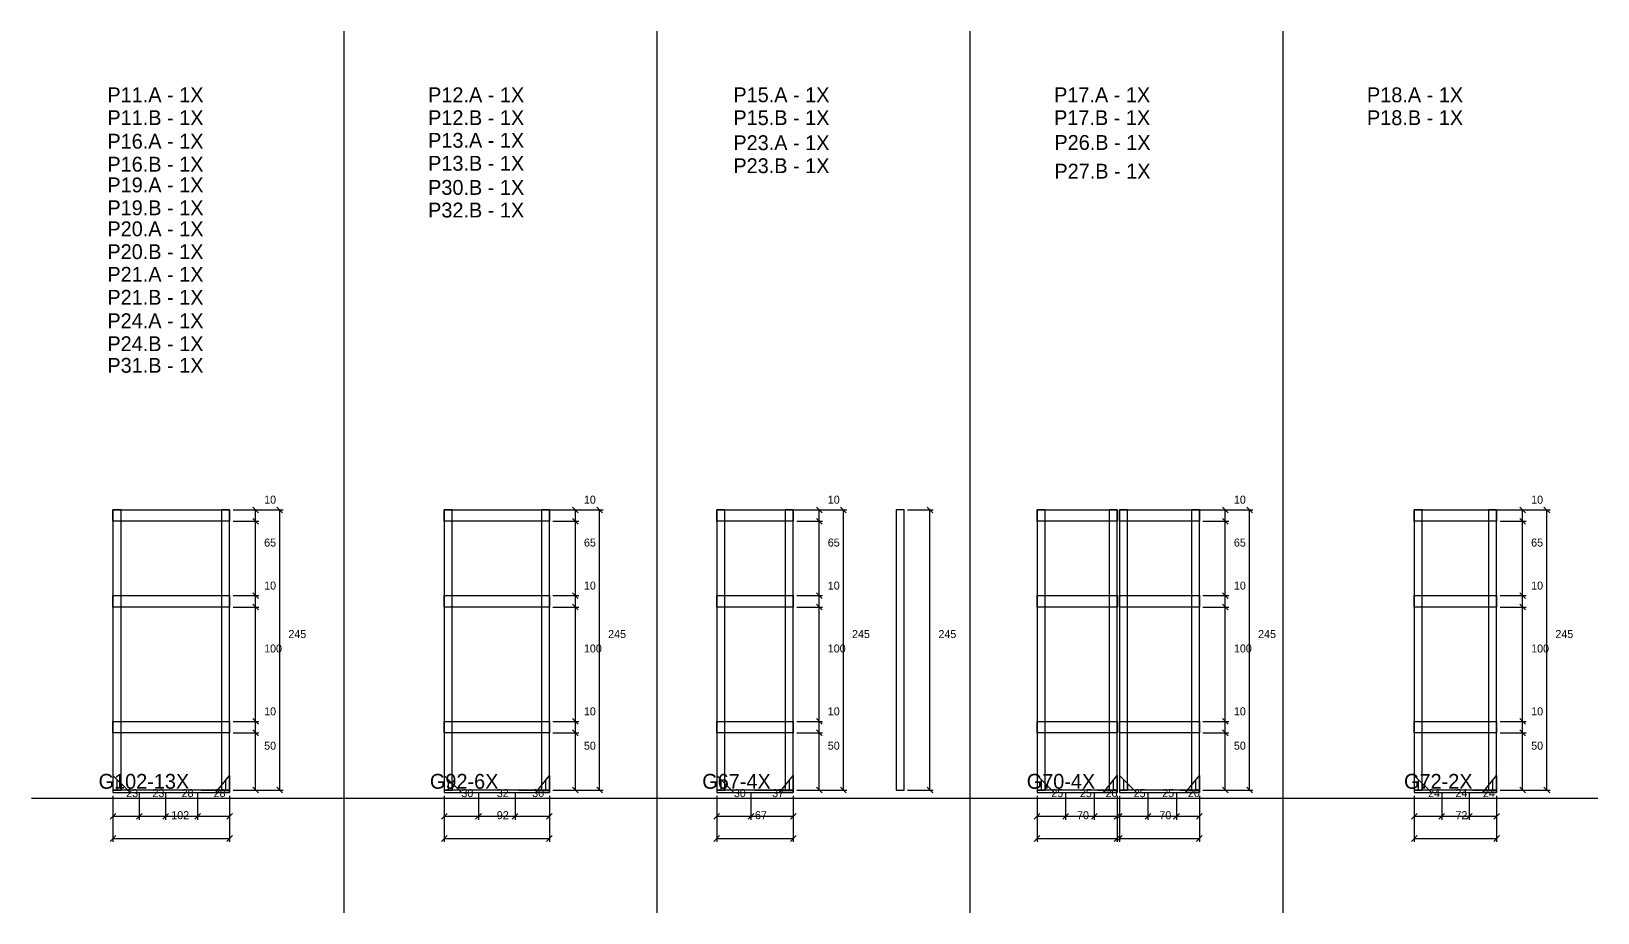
# Model space of a CAD drawing. Header units: metres. Extents: x 14488 to 20654, y -3015 to -1095.
# Drawn here: x 19284 to 20654, y -1866 to -1095 of the extents above; entities that cross this region are included whole.
import ezdxf

# ---------------------------------------------------------------- set-up
doc = ezdxf.new("R2010")
doc.units = ezdxf.units.M

msp = doc.modelspace()

# ---------------------------------------------------------------- linework, layer by layer
at = {"layer": 'COTA', "color": 4}
for p, q in [((19460.4, -1513.8), (19504.3, -1513.8)), ((19460.4, -1513.8), (19483.1, -1513.8)), ((19480.1, -1523.8), (19480.1, -1513.8)), ((19501.3, -1758.8), (19501.3, -1513.8)), ((19679.9, -1513.8), (19784, -1513.8)), ((19740.1, -1513.8), (19762.8, -1513.8)), ((19759.8, -1523.8), (19759.8, -1513.8)), ((19781, -1758.8), (19781, -1513.8)), ((19890.1, -1513.8), (19997.3, -1513.8)), ((19953.4, -1513.8), (19976.1, -1513.8)), ((19973.1, -1523.8), (19973.1, -1513.8)), ((19994.3, -1758.8), (19994.3, -1513.8)), ((20050.4, -1513.8), (20072.9, -1513.8)), ((20069.9, -1758.8), (20069.9, -1513.8)), ((20265.4, -1513.8), (20352.5, -1513.8)), ((20308.6, -1513.8), (20331.3, -1513.8)), ((20328.3, -1523.8), (20328.3, -1513.8)), ((20349.5, -1758.8), (20349.5, -1513.8)), ((20525.4, -1513.8), (20612.5, -1513.8)), ((20568.6, -1513.8), (20591.3, -1513.8)), ((20588.3, -1523.8), (20588.3, -1513.8)), ((20609.5, -1758.8), (20609.5, -1513.8)), ((19460.4, -1523.8), (19483.1, -1523.8)), ((19460.4, -1523.8), (19483.1, -1523.8)), ((19480.1, -1588.8), (19480.1, -1523.8)), ((19740.1, -1523.8), (19762.8, -1523.8)), ((19740.1, -1523.8), (19762.8, -1523.8)), ((19759.8, -1588.8), (19759.8, -1523.8)), ((19953.4, -1523.8), (19976.1, -1523.8)), ((19953.4, -1523.8), (19976.1, -1523.8)), ((19973.1, -1588.8), (19973.1, -1523.8)), ((20308.6, -1523.8), (20331.3, -1523.8)), ((20308.6, -1523.8), (20331.3, -1523.8)), ((20328.3, -1588.8), (20328.3, -1523.8)), ((20568.6, -1523.8), (20591.3, -1523.8)), ((20568.6, -1523.8), (20591.3, -1523.8)), ((20588.3, -1588.8), (20588.3, -1523.8)), ((19460.4, -1588.8), (19483.1, -1588.8)), ((19460.4, -1588.8), (19483.1, -1588.8)), ((19480.1, -1598.8), (19480.1, -1588.8)), ((19740.1, -1588.8), (19762.8, -1588.8)), ((19740.1, -1588.8), (19762.8, -1588.8)), ((19759.8, -1598.8), (19759.8, -1588.8)), ((19953.4, -1588.8), (19976.1, -1588.8)), ((19953.4, -1588.8), (19976.1, -1588.8)), ((19973.1, -1598.8), (19973.1, -1588.8)), ((20308.6, -1588.8), (20331.3, -1588.8)), ((20308.6, -1588.8), (20331.3, -1588.8)), ((20328.3, -1598.8), (20328.3, -1588.8)), ((20568.6, -1588.8), (20591.3, -1588.8)), ((20568.6, -1588.8), (20591.3, -1588.8)), ((20588.3, -1598.8), (20588.3, -1588.8)), ((19460.4, -1598.8), (19483.1, -1598.8)), ((19460.4, -1598.8), (19483.1, -1598.8)), ((19480.1, -1698.8), (19480.1, -1598.8)), ((19740.1, -1598.8), (19762.8, -1598.8)), ((19740.1, -1598.8), (19762.8, -1598.8)), ((19759.8, -1698.8), (19759.8, -1598.8)), ((19953.4, -1598.8), (19976.1, -1598.8)), ((19953.4, -1598.8), (19976.1, -1598.8)), ((19973.1, -1698.8), (19973.1, -1598.8)), ((20308.6, -1598.8), (20331.3, -1598.8)), ((20308.6, -1598.8), (20331.3, -1598.8)), ((20328.3, -1698.8), (20328.3, -1598.8)), ((20568.6, -1598.8), (20591.3, -1598.8)), ((20568.6, -1598.8), (20591.3, -1598.8)), ((20588.3, -1698.8), (20588.3, -1598.8)), ((19460.4, -1698.8), (19483.1, -1698.8)), ((19460.4, -1698.8), (19483.1, -1698.8)), ((19460.4, -1708.8), (19483.1, -1708.8)), ((19460.4, -1708.8), (19483.1, -1708.8)), ((19480.1, -1708.8), (19480.1, -1698.8)), ((19480.1, -1758.8), (19480.1, -1708.8)), ((19740.1, -1698.8), (19762.8, -1698.8)), ((19740.1, -1698.8), (19762.8, -1698.8)), ((19740.1, -1708.8), (19762.8, -1708.8)), ((19740.1, -1708.8), (19762.8, -1708.8)), ((19759.8, -1708.8), (19759.8, -1698.8)), ((19759.8, -1758.8), (19759.8, -1708.8)), ((19953.4, -1698.8), (19976.1, -1698.8)), ((19953.4, -1698.8), (19976.1, -1698.8)), ((19953.4, -1708.8), (19976.1, -1708.8)), ((19953.4, -1708.8), (19976.1, -1708.8)), ((19973.1, -1708.8), (19973.1, -1698.8)), ((19973.1, -1758.8), (19973.1, -1708.8)), ((20308.6, -1698.8), (20331.3, -1698.8)), ((20308.6, -1698.8), (20331.3, -1698.8)), ((20308.6, -1708.8), (20331.3, -1708.8)), ((20308.6, -1708.8), (20331.3, -1708.8)), ((20328.3, -1708.8), (20328.3, -1698.8)), ((20328.3, -1758.8), (20328.3, -1708.8)), ((20568.6, -1698.8), (20591.3, -1698.8)), ((20568.6, -1698.8), (20591.3, -1698.8)), ((20568.6, -1708.8), (20591.3, -1708.8)), ((20568.6, -1708.8), (20591.3, -1708.8)), ((20588.3, -1708.8), (20588.3, -1698.8)), ((20588.3, -1758.8), (20588.3, -1708.8)), ((19355.4, -1764), (19355.4, -1784.8)), ((19355.4, -1764), (19355.4, -1804.2)), ((19378.4, -1761.8), (19378.4, -1784.8)), ((19378.4, -1761.8), (19378.4, -1784.8)), ((19401.4, -1761.8), (19401.4, -1784.8)), ((19401.4, -1761.8), (19401.4, -1784.8)), ((19429.4, -1761.8), (19429.4, -1784.8)), ((19429.4, -1761.8), (19429.4, -1784.8)), ((19457.4, -1764), (19457.4, -1804.2)), ((19457.4, -1764), (19457.4, -1784.8)), ((19460.4, -1758.8), (19504.3, -1758.8)), ((19460.4, -1758.8), (19483.1, -1758.8)), ((19645.1, -1764), (19645.1, -1804.2)), ((19645.1, -1764), (19645.1, -1784.8)), ((19675.1, -1761.8), (19675.1, -1784.8)), ((19675.1, -1761.8), (19675.1, -1784.8)), ((19707.1, -1761.8), (19707.1, -1784.8)), ((19707.1, -1761.8), (19707.1, -1784.8)), ((19737.1, -1764), (19737.1, -1804.2)), ((19737.1, -1764), (19737.1, -1784.8)), ((19740.1, -1758.8), (19784, -1758.8)), ((19740.1, -1758.8), (19762.8, -1758.8)), ((19883.4, -1764), (19883.4, -1804.2)), ((19883.4, -1764), (19883.4, -1784.8)), ((19913.4, -1761.8), (19913.4, -1784.8)), ((19913.4, -1761.8), (19913.4, -1784.8)), ((19950.4, -1764), (19950.4, -1784.8)), ((19950.4, -1764), (19950.4, -1804.2)), ((19953.4, -1758.8), (19976.1, -1758.8)), ((19953.4, -1758.8), (19997.3, -1758.8)), ((20050.4, -1758.8), (20072.9, -1758.8)), ((20163.6, -1764), (20163.6, -1784.8)), ((20163.6, -1764), (20163.6, -1804.2)), ((20188.6, -1761.8), (20188.6, -1784.8)), ((20188.6, -1761.8), (20188.6, -1784.8)), ((20213.6, -1761.8), (20213.6, -1784.8)), ((20213.6, -1761.8), (20213.6, -1784.8)), ((20233.6, -1764), (20233.6, -1804.2)), ((20233.6, -1764), (20233.6, -1784.8)), ((20235.6, -1764), (20235.6, -1784.8)), ((20235.6, -1764), (20235.6, -1804.2)), ((20260.6, -1761.8), (20260.6, -1784.8)), ((20260.6, -1761.8), (20260.6, -1784.8)), ((20285.6, -1761.8), (20285.6, -1784.8)), ((20285.6, -1761.8), (20285.6, -1784.8)), ((20305.6, -1764), (20305.6, -1784.8)), ((20305.6, -1764), (20305.6, -1804.2)), ((20308.6, -1758.8), (20352.5, -1758.8)), ((20308.6, -1758.8), (20331.3, -1758.8)), ((20493.6, -1764), (20493.6, -1784.8)), ((20493.6, -1764), (20493.6, -1804.2)), ((20517.6, -1761.8), (20517.6, -1784.8)), ((20517.6, -1761.8), (20517.6, -1784.8)), ((20541.6, -1761.8), (20541.6, -1784.8)), ((20541.6, -1761.8), (20541.6, -1784.8)), ((20565.6, -1764), (20565.6, -1804.2)), ((20565.6, -1764), (20565.6, -1784.8)), ((20568.6, -1758.8), (20612.5, -1758.8)), ((20568.6, -1758.8), (20591.3, -1758.8)), ((19355.4, -1781.8), (19378.4, -1781.8)), ((19378.4, -1781.8), (19401.4, -1781.8)), ((19401.4, -1781.8), (19429.4, -1781.8)), ((19429.4, -1781.8), (19457.4, -1781.8)), ((19645.1, -1781.8), (19675.1, -1781.8)), ((19675.1, -1781.8), (19707.1, -1781.8)), ((19707.1, -1781.8), (19737.1, -1781.8)), ((19883.4, -1781.8), (19913.4, -1781.8)), ((19913.4, -1781.8), (19950.4, -1781.8)), ((20163.6, -1781.8), (20188.6, -1781.8)), ((20188.6, -1781.8), (20213.6, -1781.8)), ((20213.6, -1781.8), (20233.6, -1781.8)), ((20235.6, -1781.8), (20260.6, -1781.8)), ((20260.6, -1781.8), (20285.6, -1781.8)), ((20285.6, -1781.8), (20305.6, -1781.8)), ((20493.6, -1781.8), (20517.6, -1781.8)), ((20517.6, -1781.8), (20541.6, -1781.8)), ((20541.6, -1781.8), (20565.6, -1781.8)), ((19355.4, -1801.2), (19457.4, -1801.2)), ((19645.1, -1801.2), (19737.1, -1801.2)), ((19883.4, -1801.2), (19950.4, -1801.2)), ((20163.6, -1801.2), (20233.6, -1801.2)), ((20235.6, -1801.2), (20305.6, -1801.2)), ((20493.6, -1801.2), (20565.6, -1801.2))]:
    msp.add_line(p, q, dxfattribs=at)
at = {"layer": 'COTA'}
for points in [[(19482.6, -1516.3), (19477.6, -1511.3)], [(19503.8, -1516.3), (19498.8, -1511.3)], [(19762.3, -1516.3), (19757.3, -1511.3)], [(19783.5, -1516.3), (19778.5, -1511.3)], [(19975.6, -1516.3), (19970.6, -1511.3)], [(19996.8, -1516.3), (19991.8, -1511.3)], [(20072.4, -1516.3), (20067.4, -1511.3)], [(20330.8, -1516.3), (20325.8, -1511.3)], [(20352, -1516.3), (20347, -1511.3)], [(20590.8, -1516.3), (20585.8, -1511.3)], [(20612, -1516.3), (20607, -1511.3)], [(19482.6, -1526.3), (19477.6, -1521.3)], [(19477.6, -1521.3), (19482.6, -1526.3)], [(19762.3, -1526.3), (19757.3, -1521.3)], [(19757.3, -1521.3), (19762.3, -1526.3)], [(19975.6, -1526.3), (19970.6, -1521.3)], [(19970.6, -1521.3), (19975.6, -1526.3)], [(20330.8, -1526.3), (20325.8, -1521.3)], [(20325.8, -1521.3), (20330.8, -1526.3)], [(20585.8, -1521.3), (20590.8, -1526.3)], [(20590.8, -1526.3), (20585.8, -1521.3)], [(19482.6, -1591.3), (19477.6, -1586.3)], [(19477.6, -1586.3), (19482.6, -1591.3)], [(19757.3, -1586.3), (19762.3, -1591.3)], [(19762.3, -1591.3), (19757.3, -1586.3)], [(19975.6, -1591.3), (19970.6, -1586.3)], [(19970.6, -1586.3), (19975.6, -1591.3)], [(20325.8, -1586.3), (20330.8, -1591.3)], [(20330.8, -1591.3), (20325.8, -1586.3)], [(20585.8, -1586.3), (20590.8, -1591.3)], [(20590.8, -1591.3), (20585.8, -1586.3)], [(19477.6, -1596.3), (19482.6, -1601.3)], [(19482.6, -1601.3), (19477.6, -1596.3)], [(19762.3, -1601.3), (19757.3, -1596.3)], [(19757.3, -1596.3), (19762.3, -1601.3)], [(19975.6, -1601.3), (19970.6, -1596.3)], [(19970.6, -1596.3), (19975.6, -1601.3)], [(20330.8, -1601.3), (20325.8, -1596.3)], [(20325.8, -1596.3), (20330.8, -1601.3)], [(20585.8, -1596.3), (20590.8, -1601.3)], [(20590.8, -1601.3), (20585.8, -1596.3)], [(19477.6, -1696.3), (19482.6, -1701.3)], [(19482.6, -1701.3), (19477.6, -1696.3)], [(19762.3, -1701.3), (19757.3, -1696.3)], [(19757.3, -1696.3), (19762.3, -1701.3)], [(19970.6, -1696.3), (19975.6, -1701.3)], [(19975.6, -1701.3), (19970.6, -1696.3)], [(20325.8, -1696.3), (20330.8, -1701.3)], [(20330.8, -1701.3), (20325.8, -1696.3)], [(20590.8, -1701.3), (20585.8, -1696.3)], [(20585.8, -1696.3), (20590.8, -1701.3)], [(19477.6, -1706.3), (19482.6, -1711.3)], [(19482.6, -1711.3), (19477.6, -1706.3)], [(19762.3, -1711.3), (19757.3, -1706.3)], [(19757.3, -1706.3), (19762.3, -1711.3)], [(19975.6, -1711.3), (19970.6, -1706.3)], [(19970.6, -1706.3), (19975.6, -1711.3)], [(20330.8, -1711.3), (20325.8, -1706.3)], [(20325.8, -1706.3), (20330.8, -1711.3)], [(20585.8, -1706.3), (20590.8, -1711.3)], [(20590.8, -1711.3), (20585.8, -1706.3)], [(19477.6, -1756.3), (19482.6, -1761.3)], [(19498.8, -1756.3), (19503.8, -1761.3)], [(19757.3, -1756.3), (19762.3, -1761.3)], [(19778.5, -1756.3), (19783.5, -1761.3)], [(19970.6, -1756.3), (19975.6, -1761.3)], [(19991.8, -1756.3), (19996.8, -1761.3)], [(20067.4, -1756.3), (20072.4, -1761.3)], [(20325.8, -1756.3), (20330.8, -1761.3)], [(20347, -1756.3), (20352, -1761.3)], [(20585.8, -1756.3), (20590.8, -1761.3)], [(20607, -1756.3), (20612, -1761.3)], [(19357.9, -1779.3), (19352.9, -1784.3)], [(19375.9, -1784.3), (19380.9, -1779.3)], [(19380.9, -1779.3), (19375.9, -1784.3)], [(19403.9, -1779.3), (19398.9, -1784.3)], [(19398.9, -1784.3), (19403.9, -1779.3)], [(19431.9, -1779.3), (19426.9, -1784.3)], [(19426.9, -1784.3), (19431.9, -1779.3)], [(19454.9, -1784.3), (19459.9, -1779.3)], [(19647.6, -1779.3), (19642.6, -1784.3)], [(19672.6, -1784.3), (19677.6, -1779.3)], [(19677.6, -1779.3), (19672.6, -1784.3)], [(19704.6, -1784.3), (19709.6, -1779.3)], [(19709.6, -1779.3), (19704.6, -1784.3)], [(19734.6, -1784.3), (19739.6, -1779.3)], [(19885.9, -1779.3), (19880.9, -1784.3)], [(19910.9, -1784.3), (19915.9, -1779.3)], [(19915.9, -1779.3), (19910.9, -1784.3)], [(19947.9, -1784.3), (19952.9, -1779.3)], [(20166.1, -1779.3), (20161.1, -1784.3)], [(20186.1, -1784.3), (20191.1, -1779.3)], [(20191.1, -1779.3), (20186.1, -1784.3)], [(20211.1, -1784.3), (20216.1, -1779.3)], [(20216.1, -1779.3), (20211.1, -1784.3)], [(20231.1, -1784.3), (20236.1, -1779.3)], [(20238.1, -1779.3), (20233.1, -1784.3)], [(20258.1, -1784.3), (20263.1, -1779.3)], [(20263.1, -1779.3), (20258.1, -1784.3)], [(20288.1, -1779.3), (20283.1, -1784.3)], [(20283.1, -1784.3), (20288.1, -1779.3)], [(20303.1, -1784.3), (20308.1, -1779.3)], [(20496.1, -1779.3), (20491.1, -1784.3)], [(20520.1, -1779.3), (20515.1, -1784.3)], [(20515.1, -1784.3), (20520.1, -1779.3)], [(20539.1, -1784.3), (20544.1, -1779.3)], [(20544.1, -1779.3), (20539.1, -1784.3)], [(20563.1, -1784.3), (20568.1, -1779.3)], [(19357.9, -1798.7), (19352.9, -1803.7)], [(19454.9, -1803.7), (19459.9, -1798.7)], [(19647.6, -1798.7), (19642.6, -1803.7)], [(19734.6, -1803.7), (19739.6, -1798.7)], [(19885.9, -1798.7), (19880.9, -1803.7)], [(19947.9, -1803.7), (19952.9, -1798.7)], [(20166.1, -1798.7), (20161.1, -1803.7)], [(20231.1, -1803.7), (20236.1, -1798.7)], [(20238.1, -1798.7), (20233.1, -1803.7)], [(20303.1, -1803.7), (20308.1, -1798.7)], [(20496.1, -1798.7), (20491.1, -1803.7)], [(20563.1, -1803.7), (20568.1, -1798.7)]]:
    msp.add_lwpolyline(points, dxfattribs=at)
at = {"layer": 'Madeira', "color": 250}
for p, q in [((19358.9, -1749.5), (19358.9, -1758.8)), ((19453.9, -1749.5), (19453.9, -1758.8)), ((19648.6, -1749.5), (19648.6, -1758.8)), ((19733.6, -1749.5), (19733.6, -1758.8)), ((19886.9, -1749.5), (19886.9, -1758.8)), ((19946.9, -1749.5), (19946.9, -1758.8)), ((20167.1, -1749.5), (20167.1, -1758.8)), ((20230.1, -1749.5), (20230.1, -1758.8)), ((20239.1, -1749.5), (20239.1, -1758.8)), ((20302.1, -1749.5), (20302.1, -1758.8)), ((20497.1, -1749.5), (20497.1, -1758.8)), ((20562.1, -1749.5), (20562.1, -1758.8)), ((19365.2, -1758.8), (19355.4, -1758.8)), ((19355.4, -1758.8), (19355.4, -1761)), ((19355.4, -1758.8), (19355.4, -1761)), ((19365.2, -1758.8), (19355.4, -1758.8)), ((19355.4, -1758.8), (19355.4, -1761)), ((19447.5, -1758.8), (19457.4, -1758.8)), ((19447.5, -1758.8), (19457.4, -1758.8)), ((19645.1, -1758.8), (19645.1, -1761)), ((19645.1, -1758.8), (19645.1, -1761)), ((19645.1, -1758.8), (19645.1, -1761)), ((19654.9, -1758.8), (19645.1, -1758.8)), ((19654.9, -1758.8), (19645.1, -1758.8)), ((19727.3, -1758.8), (19737.1, -1758.8)), ((19727.3, -1758.8), (19737.1, -1758.8)), ((19883.4, -1758.8), (19883.4, -1761)), ((19883.4, -1758.8), (19883.4, -1761)), ((19883.4, -1758.8), (19883.4, -1761)), ((19893.2, -1758.8), (19883.4, -1758.8)), ((19893.2, -1758.8), (19883.4, -1758.8)), ((19940.6, -1758.8), (19950.4, -1758.8)), ((19940.6, -1758.8), (19950.4, -1758.8)), ((20163.6, -1758.8), (20163.6, -1761)), ((20163.6, -1758.8), (20163.6, -1761)), ((20173.4, -1758.8), (20163.6, -1758.8)), ((20173.4, -1758.8), (20163.6, -1758.8)), ((20163.6, -1758.8), (20163.6, -1761)), ((20223.8, -1758.8), (20233.6, -1758.8)), ((20223.8, -1758.8), (20233.6, -1758.8)), ((20235.6, -1758.8), (20235.6, -1761)), ((20235.6, -1758.8), (20235.6, -1761)), ((20245.4, -1758.8), (20235.6, -1758.8)), ((20245.4, -1758.8), (20235.6, -1758.8)), ((20235.6, -1758.8), (20235.6, -1761)), ((20295.8, -1758.8), (20305.6, -1758.8)), ((20295.8, -1758.8), (20305.6, -1758.8)), ((20493.6, -1758.8), (20493.6, -1761)), ((20503.5, -1758.8), (20493.6, -1758.8)), ((20503.5, -1758.8), (20493.6, -1758.8)), ((20493.6, -1758.8), (20493.6, -1761)), ((20493.6, -1758.8), (20493.6, -1761)), ((20555.8, -1758.8), (20565.6, -1758.8)), ((20555.8, -1758.8), (20565.6, -1758.8))]:
    msp.add_line(p, q, dxfattribs=at)
at = {"layer": 'Madeira', "color": 1}
for p, q in [((19358.9, -1749.5), (19358.9, -1758.8)), ((19362.4, -1753), (19362.4, -1758.8)), ((19453.9, -1749.5), (19453.9, -1758.8)), ((19648.6, -1749.5), (19648.6, -1758.8)), ((19652.1, -1753), (19652.1, -1758.8)), ((19733.6, -1749.5), (19733.6, -1758.8)), ((19886.9, -1749.5), (19886.9, -1758.8)), ((19890.4, -1753), (19890.4, -1758.8)), ((19946.9, -1749.5), (19946.9, -1758.8)), ((20167.1, -1749.5), (20167.1, -1758.8)), ((20170.6, -1753), (20170.6, -1758.8)), ((20230.1, -1749.5), (20230.1, -1758.8)), ((20239.1, -1749.5), (20239.1, -1758.8)), ((20242.6, -1753), (20242.6, -1758.8)), ((20302.1, -1749.5), (20302.1, -1758.8)), ((20497.1, -1749.5), (20497.1, -1758.8)), ((20500.6, -1753), (20500.6, -1758.8)), ((20562.1, -1749.5), (20562.1, -1758.8)), ((19371.2, -1758.8), (19355.4, -1758.8)), ((19432.6, -1758.8), (19457.4, -1758.8)), ((19660.9, -1758.8), (19645.1, -1758.8)), ((19710.3, -1758.8), (19737.1, -1758.8)), ((19899.2, -1758.8), (19883.4, -1758.8)), ((19916.6, -1758.8), (19950.4, -1758.8)), ((20179.4, -1758.8), (20163.6, -1758.8)), ((20216.8, -1758.8), (20233.6, -1758.8)), ((20251.4, -1758.8), (20235.6, -1758.8)), ((20288.8, -1758.8), (20305.6, -1758.8)), ((20509.4, -1758.8), (20493.6, -1758.8)), ((20544.8, -1758.8), (20565.6, -1758.8))]:
    msp.add_line(p, q, dxfattribs=at)
at = {"layer": 'Madeira'}
for points in [[(19355.4, -1746), (19355.4, -1761), (19370.4, -1761), (19355.4, -1746)], [(19457.4, -1746), (19457.4, -1761), (19445.4, -1761), (19457.4, -1746)], [(19645.1, -1746), (19645.1, -1761), (19660.1, -1761), (19645.1, -1746)], [(19737.1, -1746), (19737.1, -1761), (19725.1, -1761), (19737.1, -1746)], [(19883.4, -1746), (19883.4, -1761), (19898.4, -1761), (19883.4, -1746)], [(19950.4, -1746), (19950.4, -1761), (19938.4, -1761), (19950.4, -1746)], [(20163.6, -1746), (20163.6, -1761), (20178.6, -1761), (20163.6, -1746)], [(20233.6, -1746), (20233.6, -1761), (20221.6, -1761), (20233.6, -1746)], [(20235.6, -1746), (20235.6, -1761), (20250.6, -1761), (20235.6, -1746)], [(20305.6, -1746), (20305.6, -1761), (20293.6, -1761), (20305.6, -1746)], [(20493.6, -1746), (20493.6, -1761), (20508.6, -1761), (20493.6, -1746)], [(20565.6, -1746), (20565.6, -1761), (20553.6, -1761), (20565.6, -1746)]]:
    msp.add_lwpolyline(points, dxfattribs=at)
at = {"layer": 'Madeira', "color": 252}
for points in [[(19355.4, -1746), (19355.4, -1761), (19370.4, -1761), (19355.4, -1746)], [(19457.4, -1746), (19457.4, -1761), (19445.4, -1761), (19457.4, -1746)], [(19645.1, -1746), (19645.1, -1761), (19660.1, -1761), (19645.1, -1746)], [(19737.1, -1746), (19737.1, -1761), (19725.1, -1761), (19737.1, -1746)], [(19883.4, -1746), (19883.4, -1761), (19898.4, -1761), (19883.4, -1746)], [(19950.4, -1746), (19950.4, -1761), (19938.4, -1761), (19950.4, -1746)], [(20163.6, -1746), (20163.6, -1761), (20178.6, -1761), (20163.6, -1746)], [(20233.6, -1746), (20233.6, -1761), (20221.6, -1761), (20233.6, -1746)], [(20235.6, -1746), (20235.6, -1761), (20250.6, -1761), (20235.6, -1746)], [(20305.6, -1746), (20305.6, -1761), (20293.6, -1761), (20305.6, -1746)], [(20493.6, -1746), (20493.6, -1761), (20508.6, -1761), (20493.6, -1746)], [(20565.6, -1746), (20565.6, -1761), (20553.6, -1761), (20565.6, -1746)]]:
    msp.add_lwpolyline(points, dxfattribs=at)
at = {"layer": 'Nível', "color": 4}
msp.add_line((19284, -1766), (20654, -1766), dxfattribs=at)
at = {"layer": 'Sarr 2.2x7', "color": 40}
for p, q in [((19355.4, -1758.8), (19355.4, -1761)), ((19457.4, -1761), (19457.4, -1758.8)), ((19645.1, -1758.8), (19645.1, -1761)), ((19737.1, -1761), (19737.1, -1758.8)), ((19883.4, -1758.8), (19883.4, -1761)), ((19950.4, -1761), (19950.4, -1758.8)), ((20163.6, -1758.8), (20163.6, -1761)), ((20233.6, -1761), (20233.6, -1758.8)), ((20235.6, -1758.8), (20235.6, -1761)), ((20305.6, -1761), (20305.6, -1758.8)), ((20493.6, -1758.8), (20493.6, -1761)), ((20565.6, -1761), (20565.6, -1758.8))]:
    msp.add_line(p, q, dxfattribs=at)
for points in [[(19457.4, -1758.8), (19355.4, -1758.8), (19355.4, -1761), (19457.4, -1761), (19457.4, -1758.8)], [(19737.1, -1758.8), (19645.1, -1758.8), (19645.1, -1761), (19737.1, -1761), (19737.1, -1758.8)], [(19950.4, -1758.8), (19883.4, -1758.8), (19883.4, -1761), (19950.4, -1761), (19950.4, -1758.8)], [(20233.6, -1758.8), (20163.6, -1758.8), (20163.6, -1761), (20233.6, -1761), (20233.6, -1758.8)], [(20305.6, -1758.8), (20235.6, -1758.8), (20235.6, -1761), (20305.6, -1761), (20305.6, -1758.8)], [(20565.6, -1758.8), (20493.6, -1758.8), (20493.6, -1761), (20565.6, -1761), (20565.6, -1758.8)]]:
    msp.add_lwpolyline(points, dxfattribs=at)
at = {"layer": 'SARR_2.2x10', "color": 60}
for points in [[(19355.4, -1513.8), (19457.4, -1513.8), (19457.4, -1523.8), (19355.4, -1523.8), (19355.4, -1513.8)], [(19645.1, -1513.8), (19737.1, -1513.8), (19737.1, -1523.8), (19645.1, -1523.8), (19645.1, -1513.8)], [(19883.4, -1513.8), (19950.4, -1513.8), (19950.4, -1523.8), (19883.4, -1523.8), (19883.4, -1513.8)], [(20163.6, -1513.8), (20233.6, -1513.8), (20233.6, -1523.8), (20163.6, -1523.8), (20163.6, -1513.8)], [(20235.6, -1513.8), (20305.6, -1513.8), (20305.6, -1523.8), (20235.6, -1523.8), (20235.6, -1513.8)], [(20493.6, -1513.8), (20565.6, -1513.8), (20565.6, -1523.8), (20493.6, -1523.8), (20493.6, -1513.8)], [(19355.4, -1588.8), (19457.4, -1588.8), (19457.4, -1598.8), (19355.4, -1598.8), (19355.4, -1588.8)], [(19645.1, -1588.8), (19737.1, -1588.8), (19737.1, -1598.8), (19645.1, -1598.8), (19645.1, -1588.8)], [(19883.4, -1588.8), (19950.4, -1588.8), (19950.4, -1598.8), (19883.4, -1598.8), (19883.4, -1588.8)], [(20163.6, -1588.8), (20233.6, -1588.8), (20233.6, -1598.8), (20163.6, -1598.8), (20163.6, -1588.8)], [(20235.6, -1588.8), (20305.6, -1588.8), (20305.6, -1598.8), (20235.6, -1598.8), (20235.6, -1588.8)], [(20493.6, -1588.8), (20565.6, -1588.8), (20565.6, -1598.8), (20493.6, -1598.8), (20493.6, -1588.8)], [(19355.4, -1698.8), (19457.4, -1698.8), (19457.4, -1708.8), (19355.4, -1708.8), (19355.4, -1698.8)], [(19645.1, -1698.8), (19737.1, -1698.8), (19737.1, -1708.8), (19645.1, -1708.8), (19645.1, -1698.8)], [(19883.4, -1698.8), (19950.4, -1698.8), (19950.4, -1708.8), (19883.4, -1708.8), (19883.4, -1698.8)], [(20163.6, -1698.8), (20233.6, -1698.8), (20233.6, -1708.8), (20163.6, -1708.8), (20163.6, -1698.8)], [(20235.6, -1698.8), (20305.6, -1698.8), (20305.6, -1708.8), (20235.6, -1708.8), (20235.6, -1698.8)], [(20493.6, -1698.8), (20565.6, -1698.8), (20565.6, -1708.8), (20493.6, -1708.8), (20493.6, -1698.8)]]:
    msp.add_lwpolyline(points, dxfattribs=at)
at = {"layer": 'SARR_7x7', "color": 40}
for points in [[(19355.4, -1758.8), (19362.4, -1758.8), (19362.4, -1513.8), (19355.4, -1513.8), (19355.4, -1758.8)], [(19450.4, -1758.8), (19457.4, -1758.8), (19457.4, -1513.8), (19450.4, -1513.8), (19450.4, -1758.8)], [(19645.1, -1758.8), (19652.1, -1758.8), (19652.1, -1513.8), (19645.1, -1513.8), (19645.1, -1758.8)], [(19730.1, -1758.8), (19737.1, -1758.8), (19737.1, -1513.8), (19730.1, -1513.8), (19730.1, -1758.8)], [(19883.4, -1758.8), (19890.4, -1758.8), (19890.4, -1513.8), (19883.4, -1513.8), (19883.4, -1758.8)], [(19943.4, -1758.8), (19950.4, -1758.8), (19950.4, -1513.8), (19943.4, -1513.8), (19943.4, -1758.8)], [(20040.4, -1758.8), (20047.4, -1758.8), (20047.4, -1513.8), (20040.4, -1513.8), (20040.4, -1758.8)], [(20163.6, -1758.8), (20170.6, -1758.8), (20170.6, -1513.8), (20163.6, -1513.8), (20163.6, -1758.8)], [(20226.6, -1758.8), (20233.6, -1758.8), (20233.6, -1513.8), (20226.6, -1513.8), (20226.6, -1758.8)], [(20235.6, -1758.8), (20242.6, -1758.8), (20242.6, -1513.8), (20235.6, -1513.8), (20235.6, -1758.8)], [(20298.6, -1758.8), (20305.6, -1758.8), (20305.6, -1513.8), (20298.6, -1513.8), (20298.6, -1758.8)], [(20493.6, -1758.8), (20500.6, -1758.8), (20500.6, -1513.8), (20493.6, -1513.8), (20493.6, -1758.8)], [(20558.6, -1758.8), (20565.6, -1758.8), (20565.6, -1513.8), (20558.6, -1513.8), (20558.6, -1758.8)]]:
    msp.add_lwpolyline(points, dxfattribs=at)
at = {"layer": 'Texto Nível', "color": 251}
for p, q in [((19557.7, -1866.1), (19557.7, -1095.3)), ((19831.4, -1866.1), (19831.4, -1095.3)), ((20105.2, -1866.1), (20105.2, -1095.3)), ((20378.9, -1866.1), (20378.9, -1095.3))]:
    msp.add_line(p, q, dxfattribs=at)

# ---------------------------------------------------------------- texts
at = {"layer": 'COTA', "color": 1}
for s, p in [('10', (19487.6, -1508.4)), ('10', (19767.3, -1508.4)), ('10', (19980.6, -1508.4)), ('10', (20335.8, -1508.4)), ('10', (20595.8, -1508.4)), ('65', (19487.6, -1545.9)), ('65', (19767.3, -1545.9)), ('65', (19980.6, -1545.9)), ('65', (20335.8, -1545.9)), ('65', (20595.8, -1545.9)), ('10', (19487.6, -1583.5)), ('10', (19767.3, -1583.5)), ('10', (19980.6, -1583.5)), ('10', (20335.8, -1583.5)), ('10', (20595.8, -1583.5)), ('245', (19508.8, -1625.9)), ('245', (19788.5, -1625.9)), ('245', (20001.8, -1625.9)), ('245', (20077.4, -1625.9)), ('245', (20357, -1625.9)), ('245', (20617, -1625.9)), ('100', (19487.6, -1638.5)), ('100', (19767.3, -1638.5)), ('100', (19980.6, -1638.5)), ('100', (20335.8, -1638.5)), ('100', (20595.8, -1638.5)), ('10', (19487.6, -1693.5)), ('10', (19767.3, -1693.5)), ('10', (19980.6, -1693.5)), ('10', (20335.8, -1693.5)), ('10', (20595.8, -1693.5)), ('50', (19487.6, -1723.5)), ('50', (19767.3, -1723.5)), ('50', (19980.6, -1723.5)), ('50', (20335.8, -1723.5)), ('50', (20595.8, -1723.5)), ('23', (19366.9, -1765)), ('23', (19389.9, -1765)), ('28', (19415.4, -1765)), ('28', (19443.4, -1765)), ('30', (19660.1, -1765)), ('32', (19691.1, -1765)), ('30', (19722.1, -1765)), ('30', (19898.4, -1765)), ('37', (19931.9, -1765)), ('25', (20176.1, -1765)), ('25', (20201.1, -1765)), ('20', (20223.6, -1765)), ('25', (20248.1, -1765)), ('25', (20273.1, -1765)), ('20', (20295.6, -1765)), ('24', (20505.6, -1765)), ('24', (20529.6, -1765)), ('24', (20553.6, -1765)), ('102', (19406.4, -1784.3)), ('92', (19691.1, -1784.3)), ('67', (19916.9, -1784.3)), ('70', (20198.6, -1784.3)), ('70', (20270.6, -1784.3)), ('72', (20529.6, -1784.3))]:
    msp.add_text(s, height=7, dxfattribs=at).set_placement(p)
at = {"layer": 'Texto Seção', "color": 7}
for s, p in [('P11.A - 1X', (19350.5, -1157.3)), ('P12.A - 1X', (19631, -1157.3)), ('P15.A - 1X', (19898, -1157.3)), ('P17.A - 1X', (20178.5, -1157.3)), ('P18.A - 1X', (20452.2, -1157.3)), ('P11.B - 1X', (19350.5, -1177.3)), ('P12.B - 1X', (19631, -1177.3)), ('P15.B - 1X', (19898, -1177.3)), ('P17.B - 1X', (20178.5, -1177.3)), ('P18.B - 1X', (20452.2, -1177.3)), ('P16.A - 1X', (19350.5, -1197.9)), ('P13.A - 1X', (19631, -1197.1)), ('P23.A - 1X', (19898, -1199.2)), ('P26.B - 1X', (20178.8, -1199)), ('P16.B - 1X', (19350.5, -1218)), ('P13.B - 1X', (19631, -1217.2)), ('P23.B - 1X', (19898, -1219.3)), ('P27.B - 1X', (20178.8, -1224.1)), ('P19.A - 1X', (19350.5, -1236.1)), ('P30.B - 1X', (19631, -1238.3)), ('P19.B - 1X', (19350.5, -1256.1)), ('P32.B - 1X', (19631, -1258.1)), ('P20.A - 1X', (19350.5, -1274.5)), ('P20.B - 1X', (19350.5, -1294.5)), ('P21.A - 1X', (19350.5, -1314.3)), ('P21.B - 1X', (19350.5, -1334.4)), ('P24.A - 1X', (19350.5, -1354.9)), ('P24.B - 1X', (19350.5, -1375)), ('P31.B - 1X', (19350.5, -1393.9)), ('G102-13X', (19342.8, -1757.7)), ('G92-6X', (19632.6, -1757.7)), ('G67-4X', (19870.8, -1757.7)), ('G70-4X', (20154.6, -1757.7)), ('G72-2X', (20484.6, -1757.7))]:
    msp.add_text(s, height=13, dxfattribs=at).set_placement(p)

doc.saveas('drawing.dxf')
